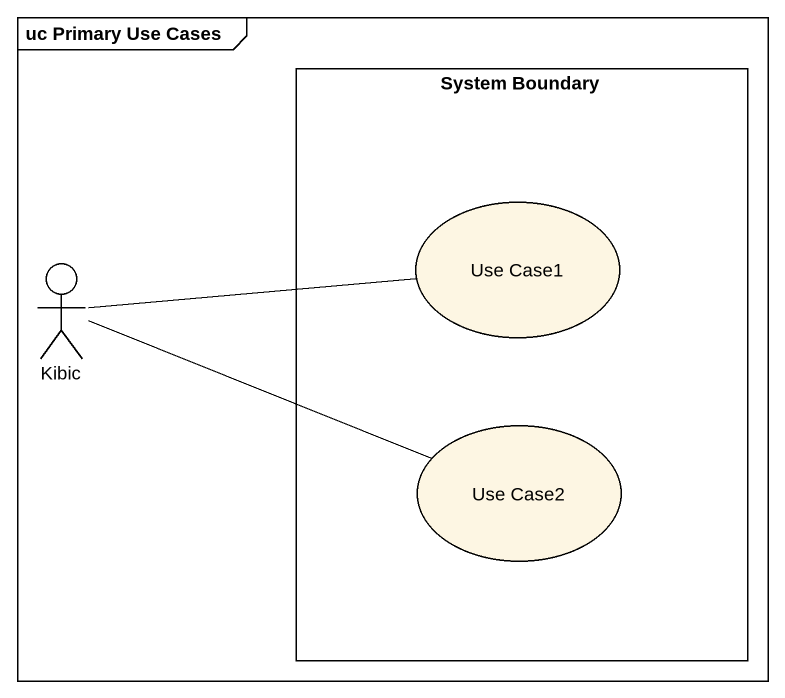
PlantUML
@startuml
mainframe uc Primary Use Cases
rectangle "System Boundary" as System_Boundary {
  usecase "Use Case1" as Use_Case1
  usecase "Use Case2" as Use_Case2
}
actor Kibic
Kibic -right- Use_Case1
Kibic -right- Use_Case2
@enduml
